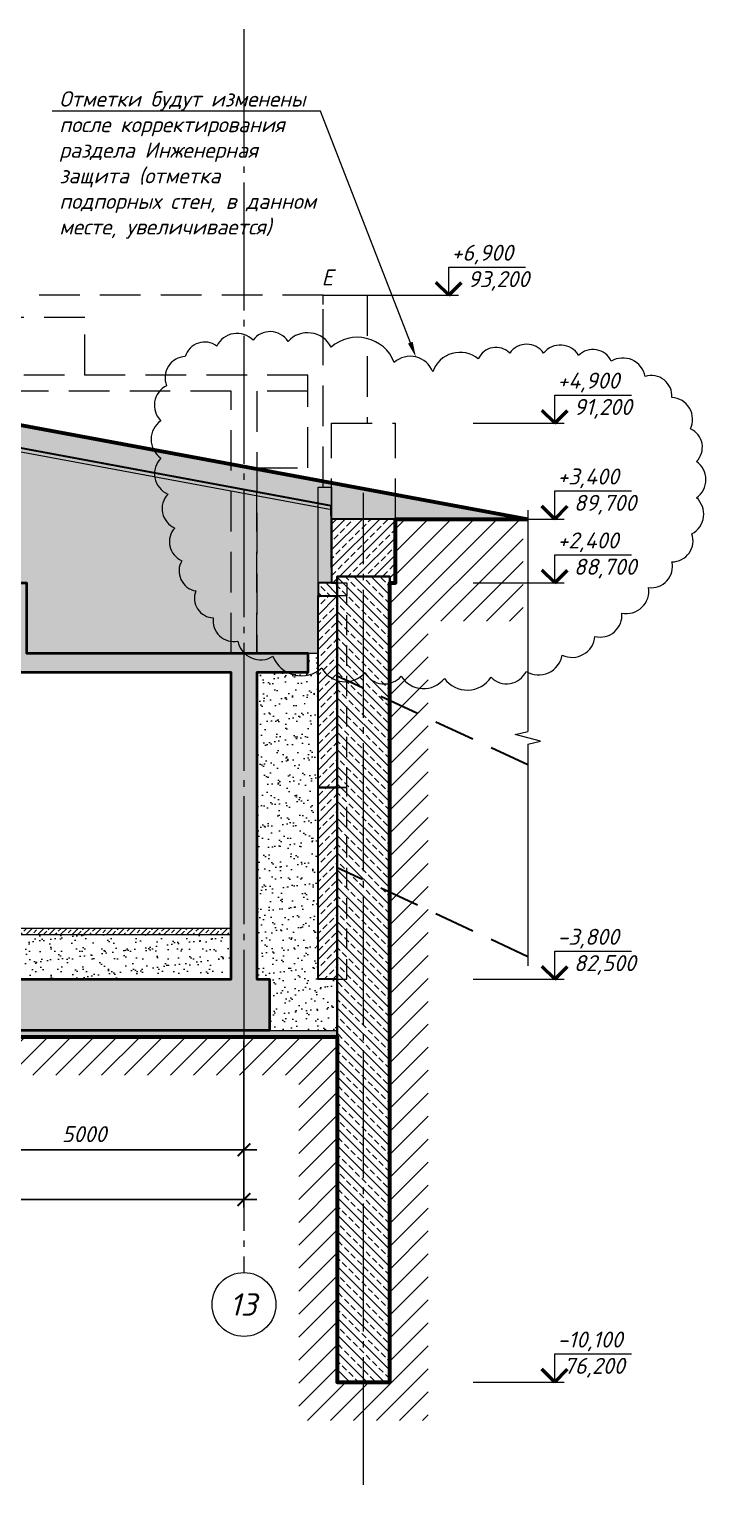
# Model space of a CAD drawing. Header units: millimetres. Extents: x -123149 to 90750, y -868758 to 226421.
# Drawn here: x 62789 to 73376, y 41204 to 63975 of the extents above; entities that cross this region are included whole.
import ezdxf
from ezdxf import colors
from ezdxf.entities.mleader import LeaderData, LeaderLine
from ezdxf.enums import TextEntityAlignment as Align
from ezdxf.math import Vec2, Vec3

# ---------------------------------------------------------------- set-up
doc = ezdxf.new("R2010")
doc.units = ezdxf.units.MM
for name, pattern in [('GOST2.303 5', [24, 20, -1.5, 1, -1.5]), ('HIDDEN', [0.375, 0.25, -0.125]), ('HIDDEN2', [4.7625, 3.175, -1.5875])]:
    doc.linetypes.add(name, pattern=pattern)
doc.layers.get('0').update_dxf_attribs({"lineweight": 5})
doc.layers.get('Defpoints').update_dxf_attribs({"color": 1, "lineweight": 0})
for name, color, linetype, lineweight in [('#Dimensions', 7, 'Continuous', 9), ('#Бетон разрез', 22, 'Continuous', 40), ('#Вид_тонкая', 20, 'Continuous', 15), ('#Земля', 7, 'Continuous', 60), ('#Изоляция', 202, 'Continuous', 18), ('#Инж.защита', 253, 'Continuous', 13), ('#Оси', 7, 'Continuous', 9), ('#Полы', 14, 'Continuous', 18), ('#разм', 7, 'Continuous', 9), ('AR', 164, 'Continuous', 9), ('ИнжЗащита_ Балка', 84, 'Continuous', 30), ('ИнжЗащита_ Линия_ пунктир', 230, 'HIDDEN2', 5), ('ИнжЗащита_ ПП', 143, 'Continuous', 30), ('ИнжЗащита_ СВАЯ', 7, 'Continuous', 35), ('ИнжЗащита_ Штиховка', 136, 'Continuous', 0)]:
    doc.layers.add(name, color=color, linetype=linetype, lineweight=lineweight)
doc.layers.add('#Hatch', color=7, linetype='Continuous', lineweight=5, true_color=0x4d4d4d)
doc.styles.add('ESKDW', font='eskdw.shx', dxfattribs={"oblique": 15})
doc.styles.add('GOST 2.304', font='isocpeui.ttf')
doc.styles.add('STEP PR', font='isocpeui.ttf')
doc.dimstyles.new('SPDS', dxfattribs={"dimscale": 50, "dimtxt": 2.5, "dimasz": 2, "dimexe": 1.25, "dimexo": 0.625, "dimtad": 1, "dimdec": 0, "dimrnd": 0.001, "dimtxsty": 'ESKDW', "dimblk": 'ARCHTICK', "dimcen": 2.5, "dimdle": 2, "dimclrd": 256, "dimclre": 256, "dimclrt": 7, "dimadec": 0, "dimazin": 2, "dimtfac": 0.75, "dimtdec": 0, "dimtmove": 1, "dimatfit": 3, "dimfxl": 1, "dimtolj": 1, "dimarcsym": 1})
pattern_1 = [(135, (0, -10344.7), (-134.70384, -134.70384), []), (135, (8e-15, -10210), (-134.70384, -134.70384), [95.25, -47.625])]
pattern_2 = [(45, (0, -10344.7), (-134.70384, 134.70384), []), (45, (134.7, -10344.7), (-134.70384, 134.70384), [95.25, -47.625])]

# ---------------------------------------------------------------- blocks, each defined once
blk = doc.blocks.new('_ArchTick')
at = {"color": 0, "linetype": 'ByBlock', "const_width": 0.15}
blk.add_lwpolyline([(-0.5, -0.5), (0.5, 0.5)], dxfattribs=at)
blk = doc.blocks.new('*D1855')
at = {"layer": '#Dimensions', "lineweight": -2, "transparency": 16777216}
for p, q in [((61150, 48149), (61150, 46320)), ((66150, 48149), (66150, 46320)), ((60950, 46445), (66350, 46445))]:
    blk.add_line(p, q, dxfattribs=at)
at = {"layer": 'Defpoints', "color": 0, "lineweight": 0, "transparency": 16777216}
for p in [(61150, 48212), (66150, 48212), (66150, 46445)]:
    blk.add_point(p, dxfattribs=at)
at = {"layer": '#Dimensions', "lineweight": -2, "transparency": 16777216, "xscale": 200, "yscale": 200, "zscale": 200, "rotation": 180}
blk.add_blockref('_ArchTick', (61150, 46445), dxfattribs=at)
at = {"layer": '#Dimensions', "lineweight": -2, "transparency": 16777216, "xscale": 200, "yscale": 200, "zscale": 200}
blk.add_blockref('_ArchTick', (66150, 46445), dxfattribs=at)
at = {"layer": '#Dimensions', "transparency": 16777216, "insert": (63650, 46690), "char_height": 250, "attachment_point": 5, "style": 'STEP PR'}
blk.add_mtext('\\A1;5000', dxfattribs=at)
blk = doc.blocks.new('*D1856')
at = {"layer": '#Dimensions', "lineweight": -2, "transparency": 16777216}
for p, q in [((16370, 48149), (16370, 45542)), ((66150, 48149), (66150, 45542)), ((16170, 45667), (66350, 45667))]:
    blk.add_line(p, q, dxfattribs=at)
at = {"layer": 'Defpoints', "color": 0, "lineweight": 0, "transparency": 16777216}
for p in [(16370, 48212), (66150, 48212), (66150, 45667)]:
    blk.add_point(p, dxfattribs=at)
at = {"layer": '#Dimensions', "lineweight": -2, "transparency": 16777216, "xscale": 200, "yscale": 200, "zscale": 200, "rotation": 180}
blk.add_blockref('_ArchTick', (16370, 45667), dxfattribs=at)
at = {"layer": '#Dimensions', "lineweight": -2, "transparency": 16777216, "xscale": 200, "yscale": 200, "zscale": 200}
blk.add_blockref('_ArchTick', (66150, 45667), dxfattribs=at)
at = {"layer": '#Dimensions', "transparency": 16777216, "insert": (41260, 45914), "char_height": 250, "attachment_point": 5, "style": 'STEP PR'}
blk.add_mtext('\\A1;49780', dxfattribs=at)
blk = doc.blocks.new('*U2732')
at = {"layer": '#разм', "ltscale": 100, "elevation": 0}
for points in [[(4577173, -920561), (4578375, -920561)], [(4577173, -921000), (4577173, -920561)], [(4575899, -921000), (4577323, -921000)]]:
    blk.add_lwpolyline(points, dxfattribs=at)
at = {"layer": '#разм', "color": 0, "lineweight": 50, "ltscale": 100, "elevation": 0}
for points in [[(4577173, -921000), (4576973, -920800)], [(4577173, -921000), (4577373, -920800)]]:
    blk.add_lwpolyline(points, dxfattribs=at)
at = {"layer": '#разм', "style": 'STEP PR'}
for tag, p in [('ОТМЕТКА', (4577216, -920460)), ('ПРИМЕЧАНИЕ', (4577314, -920872))]:
    blk.add_attdef(tag, p, '', height=250, dxfattribs=at)
blk = doc.blocks.new('*U2747')
at = {"color": 0, "linetype": 'ByBlock', "lineweight": -2}
for p, q in [((21.65, 0), (21.96, 1.25)), ((21.96, 1.25), (22.59, -1.25)), ((21.65, 0), (0, 0)), ((22.59, -1.25), (22.9, 0)), ((44.55, 0), (22.9, 0))]:
    blk.add_line(p, q, dxfattribs=at)

msp = doc.modelspace()

# ---------------------------------------------------------------- hatches: boundary and pattern name
at = {"layer": '#Hatch'}
h = msp.add_hatch(dxfattribs=at)
h.set_pattern_fill('DOLMIT', color=256, scale=20, angle=70)
h.set_pattern_definition([(70, (0, -10344.71), (-119.34096, 43.43656), []), (115, (0, -10344.7), (-325.5548, -151.8087), [179.6051, -359.2102])])
h.paths.add_polyline_path([(17852.16933, 58661.88374), (26069.89804, 58991.80705), (56150.21272, 58991.80705), (70591.50414, 56311.80705), (67520.21272, 56311.80705), (67520.21272, 56518.67873), (56117.36728, 58634.80705), (26070.21272, 58634.51948), (17852.21628, 58304.59991)])
h = msp.add_hatch(dxfattribs=at)
h.set_pattern_fill('GRAVEL', color=256, scale=18.2, style=0)
h.paths.add_polyline_path([(16170.21272, 54211.80705), (16070.21272, 54211.80705), (16070.21272, 58461.80705), (16888.24962, 58465.53005), (16888.24962, 58289.61679), (17852.21823, 58289.74344), (17853.90366, 58249.62335), (26071.31655, 58579.51949), (56112.30731, 58579.807), (67520.02989, 56462.77232), (67520.21272, 55311.80705), (67310.21272, 55311.80705), (67310.21272, 54219.63732), (67150.21272, 54211.80705), (62750.21272, 54211.80705), (62750.21272, 55311.80705), (56350.21272, 55311.80705), (56350.21272, 57361.80705), (25870.21272, 57361.80705), (25870.21272, 55311.80705), (19470.21272, 55311.80705), (19470.21272, 54211.80705)])
h = msp.add_hatch(dxfattribs=at)
h.set_pattern_fill('ANSI33', color=256, scale=10)
h.set_pattern_definition([(45, (3870.21, -10344.71), (-44.90128, 44.90128), []), (45, (3915.114, -10344.71), (-44.90128, 44.90128), [31.75, -15.875])])
h.paths.add_polyline_path([(17852.21628, 58304.59991), (26070.21272, 58634.80705), (56117.36728, 58634.80705), (67520.21272, 56518.67873), (67520.21272, 56462.73966), (56112.30731, 58579.807), (26070.21272, 58579.807), (17853.90366, 58249.62335)])
h = msp.add_hatch(dxfattribs=at)
h.set_pattern_fill('ANSI33', color=256, scale=50, style=0)
h.set_pattern_definition([(45, (3870.2, -10344.7), (-224.5064, 224.5064), []), (45, (4094.72, -10344.7), (-224.5064, 224.5064), [158.75, -79.375])])
edge = h.paths.add_edge_path()
edge.add_line((19720.21272, 53911.80705), (19720.21272, 55061.80705))
edge.add_line((19720.21272, 55061.80705), (20870.21272, 55061.80705))
edge.add_line((20870.21272, 55061.80705), (20870.21272, 53911.80705))
edge.add_line((20870.21272, 53911.80705), (20870.21272, 53011.80705))
edge.add_line((20870.21272, 53011.80705), (21270.21272, 53011.80705))
edge.add_line((21270.21272, 53011.80705), (21270.21272, 53911.80705))
edge.add_arc((23545.21272, 52109.25023), 2902.55682, 90, 141.6090648, ccw=False)
edge.add_arc((23545.21272, 52109.25023), 2902.55682, 42.350885887, 90, ccw=False)
edge.add_line((25690.29823, 54064.61317), (26458.46897, 54064.61317))
edge.add_arc((33070.21272, 48121.80705), 8890, 90, 138.04997745, ccw=False)
edge.add_line((33070.21272, 57011.80705), (49150.21272, 57011.80705))
edge.add_arc((49150.21272, 48121.80705), 8890, 41.950022551, 90, ccw=False)
edge.add_line((55761.95647, 54064.61317), (56530.12721, 54064.61317))
edge.add_arc((58675.21272, 52109.25023), 2902.55682, 90, 137.649114113, ccw=False)
edge.add_arc((58675.21272, 52109.25023), 2902.55682, 38.390935199, 90, ccw=False)
edge.add_line((60950.21272, 53911.80705), (60950.21272, 53011.80705))
edge.add_line((60950.21272, 53011.80705), (61350.21272, 53011.80705))
edge.add_line((61350.21272, 53011.80705), (61350.21272, 55061.80705))
edge.add_line((61350.21272, 55061.80705), (62500.21272, 55061.80705))
edge.add_line((62500.21272, 55061.80705), (62500.21272, 53911.80705))
edge.add_line((62500.21272, 53911.80705), (65950.21272, 53911.80705))
edge.add_line((65950.21272, 53911.80705), (65950.21272, 49111.80705))
edge.add_line((65950.21272, 49111.80705), (16570.21272, 49111.80705))
edge.add_line((16570.21272, 49111.80705), (16170.21272, 49111.80705))
edge.add_line((16170.21272, 49111.80705), (16170.21272, 48311.80705))
edge.add_line((16170.21272, 48311.80705), (23470.21272, 48311.80705))
edge.add_line((23470.21272, 48311.80705), (58750.21272, 48311.80705))
edge.add_line((58750.21272, 48311.80705), (66550.21272, 48311.80705))
edge.add_line((66550.21272, 48311.80705), (66550.21272, 49111.80705))
edge.add_line((66550.21272, 49111.80705), (66350.21272, 49111.80705))
edge.add_line((66350.21272, 49111.80705), (66350.21272, 53911.80705))
edge.add_line((66350.21272, 53911.80705), (67150.21272, 53911.80705))
edge.add_line((67150.21272, 53911.80705), (67150.21272, 54211.80705))
edge.add_line((67150.21272, 54211.80705), (62750.21272, 54211.80705))
edge.add_line((62750.21272, 54211.80705), (62750.21272, 55311.80705))
edge.add_line((62750.21272, 55311.80705), (54711.86715, 55311.80705))
edge.add_arc((49150.21272, 48121.80705), 9090, 52.277104074, 90)
edge.add_line((49150.21272, 57211.80705), (33070.21272, 57211.80705))
edge.add_arc((33070.21272, 48121.80705), 9090, 90, 127.722895926)
edge.add_line((27508.55829, 55311.80705), (19470.21272, 55311.80705))
edge.add_line((19470.21272, 55311.80705), (19470.21272, 54211.80705))
edge.add_line((19470.21272, 54211.80705), (16170.21272, 54211.80705))
edge.add_line((16170.21272, 54211.80705), (16170.21272, 53911.80705))
edge.add_line((16170.21272, 53911.80705), (19720.21272, 53911.80705))
h = msp.add_hatch(dxfattribs=at)
h.set_pattern_fill('ANSI31', color=256, scale=80)
h.set_pattern_definition([(45, (-318654.78, 271739.43), (-179.60512, 179.60512), [])])
h.paths.add_polyline_path([(1470.21272, 56811.80705), (1470.21272, 54811.80705), (1810.21272, 54811.80705), (1810.21272, 42811.80705), (2630.21272, 42811.80705), (2630.21272, 48611.80705), (16170.21272, 48611.80705), (16170.21272, 48211.80705), (67610.21272, 48211.80705), (67610.21272, 42811.80705), (68430.21272, 42811.80705), (68430.21272, 55311.80705), (68520.21272, 55311.80705), (68520.21272, 56311.80705), (70520.21272, 56311.80705), (70520.21272, 54711.80705), (69030.21272, 54711.80705), (69030.21272, 42211.80705), (67010.21272, 42211.80705), (67010.21272, 47611.80705), (15570.21272, 47611.80705), (15570.21272, 48111.80705), (3230.21272, 48111.80705), (3230.21272, 42211.80705), (1210.21272, 42211.80705), (1210.21272, 55211.80705), (-279.78728, 55211.80705), (-279.78728, 56811.80705)])
h = msp.add_hatch(dxfattribs=at)
h.set_pattern_fill('ANSI33', color=256, scale=30, style=0)
h.set_pattern_definition(pattern_2)
h.paths.add_polyline_path([(68520.21272, 56311.80705), (67520.21272, 56311.80705), (67520.21272, 55311.80705), (67610.21272, 55311.80705), (67610.21272, 55411.80705), (68430.21272, 55411.80705), (68430.21272, 55311.80705), (68520.21272, 55311.80705)])
h = msp.add_hatch(dxfattribs=at)
h.set_pattern_fill('ANSI33', color=256, scale=30, angle=90, style=0)
h.set_pattern_definition(pattern_1)
h.paths.add_polyline_path([(67760.21272, 50784.68758), (67760.21272, 49111.80705), (67610.21272, 49111.80705), (67610.21272, 42811.80705), (68430.21272, 42811.80705), (68430.21272, 50472.26145)])
h.paths.add_polyline_path([(67760.21272, 50784.68758), (67610.21272, 50854.63373), (67610.21272, 49111.80705), (67760.21272, 49111.80705)])
h.paths.add_polyline_path([(67760.21272, 52111.80705), (67610.21272, 52111.80705), (67610.21272, 50854.63373), (67760.21272, 50784.68758)])
h.paths.add_polyline_path([(67760.21272, 53784.68758), (67610.21272, 53854.63373), (67610.21272, 52111.80705), (67760.21272, 52111.80705)])
h.paths.add_polyline_path([(68430.21272, 53472.26145), (67760.21272, 53784.68758), (67760.21272, 52111.80705), (67760.21272, 50784.68758), (68430.21272, 50472.26145)])
h.paths.add_polyline_path([(68430.21272, 55411.80705), (67610.21272, 55411.80705), (67610.21272, 55311.80705), (67760.21272, 55311.80705), (67760.21272, 55111.80705), (67760.21272, 53784.68758), (68430.21272, 53472.26145)])
h.paths.add_polyline_path([(67760.21272, 55111.80705), (67610.21272, 55111.80705), (67610.21272, 53854.63373), (67760.21272, 53784.68758)], flags=17)
h.paths.add_polyline_path([(67760.21272, 55311.80705), (67610.21272, 55311.80705), (67610.21272, 55111.80705), (67760.21272, 55111.80705)], flags=17)
h = msp.add_hatch(dxfattribs=at)
h.set_pattern_fill('ANSI33', color=256, scale=30, angle=90, style=0)
h.set_pattern_definition(pattern_1)
h.paths.add_polyline_path([(67310.21272, 55111.80705), (67610.21272, 55111.80705), (67610.21272, 55311.80705), (67310.21272, 55311.80705)])
h = msp.add_hatch(dxfattribs=at)
h.set_pattern_fill('ANSI33', color=256, scale=30, style=0)
h.set_pattern_definition(pattern_2)
h.paths.add_polyline_path([(67610.21272, 52111.80705), (67310.21272, 52111.80705), (67310.21272, 55111.80705), (67610.21272, 55111.80705)])
h.paths.add_polyline_path([(67610.21272, 49111.80705), (67310.21272, 49111.80705), (67310.21272, 52111.80705), (67610.21272, 52111.80705)])
h = msp.add_hatch(dxfattribs=at)
h.set_pattern_fill('ANSI33', color=256, scale=20)
h.paths.add_polyline_path([(65950.21272, 49911.80705), (61150.21272, 49911.80705), (61150.21272, 49811.80705), (65950.21272, 49811.80705)])
h.paths.add_polyline_path([(61150.21272, 49911.80705), (57950.21272, 49911.80705), (57950.21272, 49811.80705), (61150.21272, 49811.80705)])
h.paths.add_polyline_path([(57950.21272, 49911.80705), (56150.21272, 49911.80705), (56150.21272, 49811.80705), (56400.21272, 49811.80705), (57950.21272, 49811.80705)])
h.paths.add_polyline_path([(57950.21272, 49811.80705), (57800.21272, 49811.80705), (57800.21272, 49211.80705), (57200.21272, 49211.80705), (57200.21272, 49811.80705), (57000.21272, 49811.80705), (57000.21272, 49211.80705), (56400.21272, 49211.80705), (56400.21272, 49111.80705), (57950.21272, 49111.80705)])
h.paths.add_polyline_path([(56150.21272, 49911.80705), (55900.21272, 49911.80705), (55900.21272, 49811.80705), (56150.21272, 49811.80705)])
at = {"layer": 'AR'}
h = msp.add_hatch(dxfattribs=at)
h.set_pattern_fill('AR-SAND', color=256, scale=5)
h.paths.add_polyline_path([(67310.21272, 52111.80705), (67310.21272, 54211.80705), (67150.21272, 54211.80705), (67150.21272, 53911.80705), (66350.21272, 53911.80705), (66350.21272, 49111.80705), (66550.21272, 49111.80705), (66550.21272, 48311.80705), (67610.21272, 48311.80705), (67610.21272, 49111.80705), (67310.21272, 49111.80705)])
h = msp.add_hatch(dxfattribs=at)
h.set_pattern_fill('AR-SAND', color=256, scale=5)
h.set_pattern_definition([(37.5, (3870.21, -10344.7), (-8.00016, 244.7066), [0, -193.04, 0, -215.9, 0, -206.375]), (7.5, (3870.2, -10344.7), (224.7616, 358.4126), [0, -104.14, 0, -173.99, 0, -66.675]), (327.5, (3714, -10344.7), (395.4962, 0.7186), [0, -63.5, 0, -228.6, 0, -298.45]), (317.5, (3714, -10344.7), (381.7782, 111.4647), [0, -31.75, 0, -149.86, 0, -171.45])])
h.paths.add_polyline_path([(57950.21272, 49811.80705), (65950.21272, 49811.80705), (65950.21272, 49111.80705), (57950.21272, 49111.80705)])
at = {"layer": 'ИнжЗащита_ Штиховка'}
h = msp.add_hatch(dxfattribs=at)
h.set_pattern_fill('AR-SAND', color=256, scale=2)
h.set_pattern_definition([(37.5, (-318654.785, 271739.43), (-3.200063, 97.882647), [0, -77.216, 0, -86.36, 0, -82.55]), (7.5, (-318654.78, 271739.43), (89.904657, 143.36502), [0, -41.656, 0, -69.596, 0, -26.67]), (327.5, (-318717.27, 271739.43), (158.198474, 0.287437), [0, -25.4, 0, -91.44, 0, -119.38]), (317.5, (-318717.27, 271739.43), (152.71129, 44.585865), [0, -12.7, 0, -59.944, 0, -68.58])])
h.paths.add_polyline_path([(67610.21272, 48211.80705), (16170.21272, 48211.80705), (16170.21272, 48311.80705), (67610.21272, 48311.80705)])

# ---------------------------------------------------------------- linework, layer by layer
at = {"layer": '#Бетон разрез'}
msp.add_lwpolyline([(19470.21272, 55311.80705), (27508.55829, 55311.80705, -0.1660999064), (33070.21272, 57211.80705), (49150.21272, 57211.80705, -0.1660999064), (54711.86715, 55311.80705), (62750.21272, 55311.80705), (62750.21272, 54211.80705), (67150.21272, 54211.80705), (67150.21272, 53911.80705), (66350.21272, 53911.80705), (66350.21272, 49111.80705), (66550.21272, 49111.80705), (66550.21272, 48311.80705), (58750.21272, 48311.80705), (23470.21272, 48311.80705), (16170.21272, 48311.80705), (16170.21272, 49111.80705)], format="xyb", dxfattribs=at)
msp.add_lwpolyline([(16170.21272, 49111.80705), (16570.21272, 49111.80705), (65950.21272, 49111.80705), (65950.21272, 53911.80705), (62500.21272, 53911.80705)], dxfattribs=at)
at = {"layer": '#Вид_тонкая', "linetype": 'HIDDEN2', "ltscale": 200}
for points in [[(63660.21272, 58561.80705), (63660.21272, 59461.80705), (20870.21272, 59461.80705), (20870.21272, 58561.80705)], [(67150.21272, 58311.80705), (66350.21272, 58311.80705), (66350.21272, 54211.80705), (65950.21272, 54211.80705), (65950.21272, 58311.80705), (61350.21272, 58311.80705), (61350.21272, 57111.80705), (60950.21272, 57111.80705), (60950.21272, 58311.80705), (56350.21272, 58311.80705), (56350.21272, 57361.80705)]]:
    msp.add_lwpolyline(points, dxfattribs=at)
at = {"layer": '#Вид_тонкая'}
for points in [[(17851.69741, 58304.57908), (26070.21272, 58634.51948), (56117.36728, 58634.80705), (67520.21272, 56518.67873)], [(17853.90366, 58249.62335), (26071.31655, 58579.51949), (56112.30731, 58579.807), (67520.21272, 56462.73966)]]:
    msp.add_lwpolyline(points, dxfattribs=at)
at = {"layer": '#Вид_тонкая', "linetype": 'HIDDEN2', "ltscale": 200}
msp.add_lwpolyline([(62750.21272, 55311.80705), (62750.21272, 54211.80705), (66350.21272, 54211.80705), (66350.21272, 57111.80705), (67150.21272, 57111.80705), (67150.21272, 58561.80705), (55950.21272, 58561.80705), (55950.21272, 57361.80705), (56350.21272, 57361.80705), (56350.21272, 55311.80705)], close=True, dxfattribs=at)
at = {"layer": '#Земля'}
for points in [[(17850.21272, 58661.80705), (26070.21272, 58991.80705), (56150.21272, 58991.80705), (70591.50414, 56311.80705)], [(-279.78728, 56811.80705), (1470.21272, 56811.80705), (1470.21272, 54811.80705), (1810.21272, 54811.80705), (1810.21272, 42811.80705), (2630.21272, 42811.80705), (2630.21272, 48611.80705), (16170.21272, 48611.80705), (16170.21272, 48211.80705), (67610.21272, 48211.80705), (67610.21272, 42811.80705), (68430.21272, 42811.80705), (68430.21272, 55311.80705), (68520.21272, 55311.80705), (68520.21272, 56311.80705), (70591.50414, 56311.80705)]]:
    msp.add_lwpolyline(points, dxfattribs=at)
at = {"layer": '#Изоляция', "linetype": 'HIDDEN', "ltscale": 1000, "const_width": 30}
msp.add_lwpolyline([(17851.69741, 58304.57908), (26070.21272, 58633.24683), (56150.21272, 58633.24683), (67512.47548, 56520.1146), (67520.21272, 55311.80705)], dxfattribs=at)
at = {"layer": '#Инж.защита', "linetype": 'HIDDEN2', "ltscale": 200}
for points in [[(67390.09288, 59811.80705), (60871.96962, 59811.80705)], [(67390.09288, 56811.80705), (67390.09288, 59811.80705)], [(67390.09288, 58961.80705), (67390.09288, 59811.80705), (68079.29675, 59811.80705), (68079.29675, 57811.80705)], [(67520.21272, 56311.80705), (67520.21272, 57811.80705)], [(67520.21272, 57811.80705), (68520.21272, 57811.80705)], [(68520.21272, 56311.80705), (68520.21272, 57811.80705)]]:
    msp.add_lwpolyline(points, dxfattribs=at)
at = {"layer": '#Инж.защита'}
for points in [[(67390.09288, 59811.80705), (68079.29675, 59811.80705)], [(67310.21272, 55311.80705), (67310.21272, 56811.80705), (67520.21272, 56811.80705), (67520.21272, 56311.80705)]]:
    msp.add_lwpolyline(points, dxfattribs=at)
at = {"layer": '#Оси', "linetype": 'GOST2.303 5', "ltscale": 100}
for points in [[(66150.21272, 63975.30176), (66150.21272, 44525.21572), (66150.21272, 44525.21572)], [(68020.21272, 41203.51432), (68020.21272, 56719.55394)]]:
    msp.add_lwpolyline(points, dxfattribs=at)
at = {"layer": '#Оси', "linetype": 'Continuous', "ltscale": 100}
msp.add_circle((66150.21272, 44025.21572), 500, dxfattribs=at)
at = {"layer": '#Полы'}
msp.add_lwpolyline([(57950.21272, 49911.80705), (65950.21272, 49911.80705)], dxfattribs=at)
msp.add_lwpolyline([(57950.21272, 49811.80705), (65950.21272, 49811.80705), (65950.21272, 49111.80705), (57950.21272, 49111.80705)], close=True, dxfattribs=at)
msp.add_lwpolyline([(67150.21272, 54211.80705), (67310.21272, 54211.80705)])
at = {"layer": 'Defpoints', "color": 6}
msp.add_lwpolyline([(69102.98958, 58616.60272, 0.52056705), (68500.50353, 58762.58259, 0.52056705), (68500.50353, 58762.58259, 0.52056705), (67514.60975, 58999.80075, 0.52056705), (67514.60975, 58999.80075, 0.52056705), (66839.09146, 59091.03904, 0.52056705), (66839.09146, 59091.03904, 0.52056705), (66291.3727, 59109.28739, 0.52056705), (66291.3727, 59109.28739, 0.52056705), (65725.39358, 59018.0491, 0.52056705), (65725.39358, 59018.0491, 0.52056705), (65232.45128, 58853.82088, 0.52056705), (65232.45128, 58853.82088, 0.52056705), (64940.33154, 58397.6329, 0.52056705), (64940.33154, 58397.6329, 0.52056705), (64849.04814, 57850.20664, 0.52056705), (64849.04814, 57850.20664, 0.52056705), (64849.04814, 57266.28368, 0.52056705), (64849.04814, 57266.28368, 0.52056705), (64958.59189, 56700.61253, 0.52056705), (64958.59189, 56700.61253, 0.52056705), (65068.13565, 56171.43115, 0.52056705), (65068.13565, 56171.43115, 0.52056705), (65177.6794, 55660.50159, 0.52056705), (65177.6794, 55660.50159, 0.52056705), (65396.76691, 55186.06526, 0.52056705), (65396.76691, 55186.06526, 0.52056705), (65670.6217, 54766.37052, 0.52056705), (65670.6217, 54766.37052, 0.52056705), (66054.02484, 54401.42084, 0.52056705), (66054.02484, 54401.42084, 0.52056705), (66601.74361, 54164.20267, 0.52056705), (66601.74361, 54164.20267, 0.52056705), (67368.54988, 53981.7261, 0.52056705), (67368.54988, 53981.7261, 0.52056705), (68044.06816, 53908.73616, 0.52056705), (68044.06816, 53908.73616, 0.52056705), (68610.04728, 53853.99457, 0.52056705), (68610.04728, 53853.99457, 0.52056705), (69285.56556, 53817.49787, 0.52056705), (69285.56556, 53817.49787, 0.52056705), (70015.85572, 53835.74622, 0.52056705), (70015.85572, 53835.74622, 0.52056705), (70563.57449, 53926.98451, 0.52056705), (70563.57449, 53926.98451, 0.52056705), (71129.54902, 54182.45102, 0.52056705), (71129.54902, 54182.45102, 0.52056705), (71640.75167, 54474.41077, 0.52056705), (71640.75167, 54474.41077, 0.52056705), (72060.67092, 54839.36046, 0.52056705), (72060.67092, 54839.36046, 0.52056705), (72480.59017, 55240.80685, 0.52056705), (72480.59017, 55240.80685, 0.52056705), (72845.73296, 55642.25324, 0.52056705), (72845.73296, 55642.25324, 0.52056705), (73156.10845, 56080.19633, 0.52056705), (73156.10845, 56080.19633, 0.52056705), (73229.1361, 56645.86748, 0.52056705), (73229.1361, 56645.86748, 0.52056705), (73229.1361, 57211.54209, 0.52056705), (73229.1361, 57211.54209, 0.52056705), (73137.84811, 57722.47512, 0.52056705), (73137.84811, 57722.47512, 0.52056705), (72845.73296, 58215.15633, 0.52056705), (72845.73296, 58215.15633, 0.52056705), (72425.81829, 58543.61278, 0.52056705), (72425.81829, 58543.61278, 0.52056705), (71896.35529, 58780.83094, 0.52056705), (71896.35529, 58780.83094, 0.52056705), (71385.15264, 58872.06923, 0.52056705), (71385.15264, 58872.06923, 0.52056705), (70837.43387, 58908.56593, 0.52056705), (70837.43387, 58908.56593, 0.52056705), (70307.97087, 58908.56593, 0.52056705), (70307.97087, 58908.56593, 0.52056705), (69815.02398, 58817.32764, 0.52056705), (69815.02398, 58817.32764, 0.52056705)], format="xyb", close=True, dxfattribs=at)
at = {"layer": 'ИнжЗащита_ Балка'}
msp.add_lwpolyline([(67520.21272, 55311.80705), (67610.21272, 55311.80705), (67610.21272, 55411.80705), (68430.21272, 55411.80705), (68430.21272, 55311.80705), (68520.21272, 55311.80705), (68520.21272, 56311.80705), (67520.21272, 56311.80705)], close=True, dxfattribs=at)
at = {"layer": 'ИнжЗащита_ Линия_ пунктир', "ltscale": 100}
for points in [[(67610.21272, 55311.80705), (67760.21272, 55311.80705), (67760.21272, 55111.80705), (67610.21272, 55111.80705)], [(67760.21272, 55111.80705), (67610.21272, 55111.80705), (67610.21272, 52111.80705), (67760.21272, 52111.80705)], [(67760.21272, 52111.80705), (67610.21272, 52111.80705), (67610.21272, 49111.80705), (67760.21272, 49111.80705)]]:
    msp.add_lwpolyline(points, close=True, dxfattribs=at)
at = {"layer": 'ИнжЗащита_ ПП'}
for points in [[(67310.21272, 55111.80705), (67610.21272, 55111.80705), (67610.21272, 55311.80705), (67310.21272, 55311.80705)], [(67610.21272, 52111.80705), (67310.21272, 52111.80705), (67310.21272, 55111.80705), (67610.21272, 55111.80705)], [(67610.21272, 49111.80705), (67310.21272, 49111.80705), (67310.21272, 52111.80705), (67610.21272, 52111.80705)]]:
    msp.add_lwpolyline(points, close=True, dxfattribs=at)
at = {"layer": 'ИнжЗащита_ СВАЯ'}
msp.add_lwpolyline([(-279.78728, 56811.80705), (1470.21272, 56811.80705), (1470.21272, 54811.80705), (1810.21272, 54811.80705), (1810.21272, 42811.80705), (2630.21272, 42811.80705), (2630.21272, 48611.80705), (16170.21272, 48611.80705), (16170.21272, 48211.80705), (67610.21272, 48211.80705), (67610.21272, 42811.80705), (68430.21272, 42811.80705), (68430.21272, 55311.80705), (68520.21272, 55311.80705), (68520.21272, 56311.80705), (70520.21272, 56311.80705)], dxfattribs=at)
msp.add_lwpolyline([(67610.21272, 55411.80705), (68430.21272, 55411.80705), (68430.21272, 42811.80705), (67610.21272, 42811.80705)], close=True, dxfattribs=at)
at = {"layer": 'ИнжЗащита_ СВАЯ', "linetype": 'HIDDEN2', "lineweight": 30, "ltscale": 200}
for points in [[(70591.50414, 52464.43471), (67610.21272, 53854.63373)], [(70591.50414, 49464.43471), (67610.21272, 50854.63373)]]:
    msp.add_lwpolyline(points, dxfattribs=at)
at = {"layer": 'ИнжЗащита_ Штиховка'}
msp.add_lwpolyline([(67610.21272, 48211.80705), (16170.21272, 48211.80705), (16170.21272, 48311.80705), (67610.21272, 48311.80705)], close=True, dxfattribs=at)

# ---------------------------------------------------------------- block references
at = {"layer": '#Dimensions'}
for p, values in [((-4507819.29253, 980811.93814, 0), {'ОТМЕТКА': '+6,900', 'ПРИМЕЧАНИЕ': ' 93,200'}), ((-4506162.0646, 978811.93814, 0), {'ОТМЕТКА': '+4,900', 'ПРИМЕЧАНИЕ': ' 91,200'}), ((-4506162.0646, 977311.93814, 0), {'ОТМЕТКА': '+3,400', 'ПРИМЕЧАНИЕ': ' 89,700'}), ((-4506162.0646, 976311.93814, 0), {'ОТМЕТКА': '+2,400', 'ПРИМЕЧАНИЕ': ' 88,700'}), ((-4506162.0646, 970111.93814, 0), {'ОТМЕТКА': '-3,800', 'ПРИМЕЧАНИЕ': ' 82,500'}), ((-4506162.0646, 963811.93814, 0), {'ОТМЕТКА': '-10,100', 'ПРИМЕЧАНИЕ': '76,200'})]:
    msp.add_blockref('*U2732', p, dxfattribs=at).add_auto_attribs(values)
at = {"xscale": -160, "yscale": 160, "zscale": 160, "rotation": 270}
msp.add_blockref('*U2747', (70591.50414, 49324.43471), dxfattribs=at)

# ---------------------------------------------------------------- texts
at = {"layer": '#Инж.защита', "linetype": 'HIDDEN2', "ltscale": 200, "insert": (67453.69897, 60091.37892), "char_height": 250, "width": 1401.5134449, "attachment_point": 5, "style": 'STEP PR'}
msp.add_mtext('{\\fISOCPEUR|b1|i1|c204|p34;Е}', dxfattribs=at)
at = {"layer": '#Оси', "linetype": 'Continuous', "ltscale": 100, "style": 'GOST 2.304'}
msp.add_text('13', height=350, dxfattribs=at).set_placement((66136.15969, 44025.21572), align=Align.MIDDLE_CENTER)

# ---------------------------------------------------------------- dimensions: what is measured, and where the dimension line sits
at = {"layer": '#Dimensions'}
for base, p1, picture, middle in [((66150.21272, 45666.96338), (16370.21272, 48211.80705), '*D1856', (41260.21272, 45913.57323)), ((66150.21272, 46445.32327), (61150.21272, 48211.80705), '*D1855', (63650.21272, 46690.32327))]:
    dim = msp.add_linear_dim(base=base, p1=p1, p2=(66150.21272, 48211.80705), dimstyle='SPDS', override={"dimscale": 100, "dimgap": 1.2, "dimrnd": 5, "dimtxsty": 'STEP PR', "dimblk1": 'ArchTick', "dimblk2": 'ArchTick', "dimsah": 1, "dimclrt": 256}, dxfattribs=at)
    dim.commit()
    dim.dimension.update_dxf_attribs({"geometry": picture, "text_midpoint": middle})

# ---------------------------------------------------------------- leaders
at = {"layer": 'Defpoints', "color": 6}
ml = msp.add_multileader_mtext('Standard', dxfattribs=at)
ml.set_content('Отметки будут изменены \\Pпосле корректирования раздела Инженерная защита (отметка подпорных стен, в данном месте, увеличивается)', color=6, style='STEP PR')
ml.set_leader_properties(color=256, linetype='ByLayer', lineweight=-1)
ml.build(insert=Vec2(0, 0))
ml.multileader.update_dxf_attribs({"text_left_attachment_type": 6, "text_right_attachment_type": 6, "dogleg_length": 0, "arrow_head_size": 240})
ctx = ml.context
ctx.base_point, ctx.char_height, ctx.arrow_head_size, ctx.landing_gap_size, ctx.plane_origin = Vec3(63161.22318, 62691.40703), 240, 240, 100, Vec3(66023.08463, 62164.73107)
ctx.left_attachment, ctx.right_attachment = 6, 6
notes = []
notes.append((ctx, [(0, (1, 1, 0), (67348.31409, 62691.40703), (-1, 0), 0, [(1, [(68839.74271, 58846.40985)], 0, [])])]))
ctx.mtext.insert, ctx.mtext.width, ctx.mtext.defined_height, ctx.mtext.flow_direction = Vec3(63261.22318, 63003.40703), 4057.1114548, 931.20054, 5
for ctx, leaders in notes:
    for number, flags, end, landing, length, lines in leaders:
        leader = LeaderData()
        leader.index, (leader.has_last_leader_line, leader.has_dogleg_vector, leader.attachment_direction) = number, flags
        leader.last_leader_point, leader.dogleg_vector, leader.dogleg_length = Vec3(end), Vec3(landing), length
        for number, points, colour, breaks in lines:
            line = LeaderLine()
            line.index, line.vertices, line.color, line.breaks = number, Vec3.list(points), colors.encode_raw_color(colour), breaks
            leader.lines.append(line)
        ctx.leaders.append(leader)

doc.saveas('drawing.dxf')
